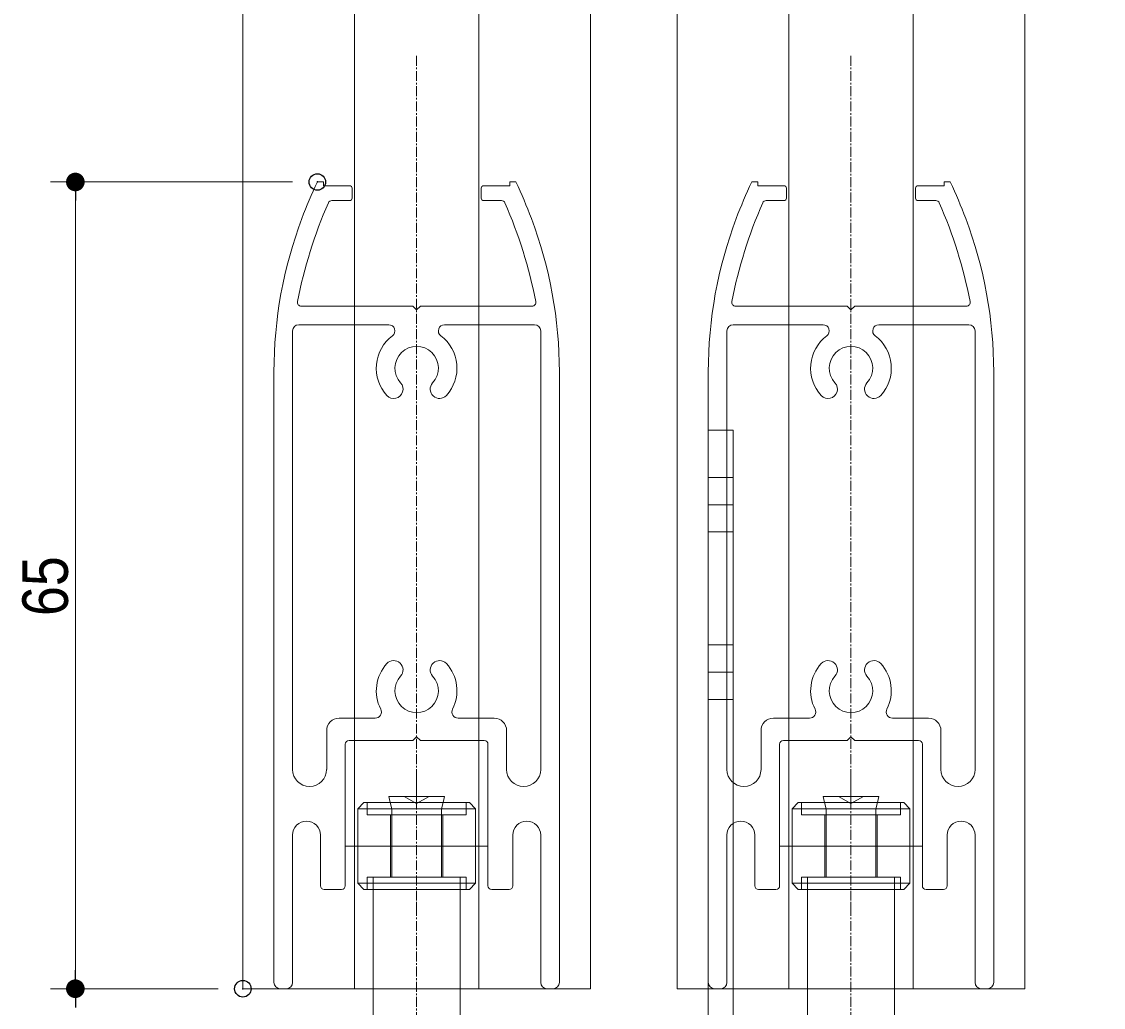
# Model space of a CAD drawing. Units: millimetres, scale not verified. Extents: x -4547 to 4547, y -2305 to 2305.
# Drawn here: x 246 to 899, y -1631 to -1036 of the extents above; entities that cross this region are included whole.
import ezdxf
from ezdxf.enums import TextEntityAlignment as Align

# ---------------------------------------------------------------- set-up
doc = ezdxf.new("R2010")
doc.units = ezdxf.units.MM
doc.header["$LTSCALE"] = 20
doc.header["$PDMODE"] = 32
doc.header["$PDSIZE"] = 10
doc.linetypes.add('USER4', pattern=[9.172222, 5.997222, -1.058333, 1.058333, -1.058333])
for name, color, linetype, lineweight in [('0-0_3一般', 7, 'Continuous', 15), ('0-1_2寸法-1', 7, 'Continuous', 15), ('0-2_0', 7, 'Continuous', 25)]:
    doc.layers.add(name, color=color, linetype=linetype, lineweight=lineweight)
doc.layers.add('0-3_Defpoints', color=7, linetype='Continuous')
doc.styles.add('ＭＳ Ｐゴシック', font='')
doc.styles.get('ＭＳ Ｐゴシック').set_extended_font_data('MS PGothic')

# ---------------------------------------------------------------- blocks, each defined once
blk = doc.blocks.new('グループ-37')
at = {"layer": '0-0_3一般', "linetype": 'USER4', "lineweight": 5}
for p, q in [((36497.6, -20697.1), (36497.6, -33143.2)), ((41747.6, -20697.1), (41747.6, -33143.2))]:
    blk.add_line(p, q, dxfattribs=at)
at = {"layer": '0-0_3一般', "lineweight": 5}
for p, q in [((35297.6, -22221.3), (35372.6, -22221.3)), ((35372.6, -22221.3), (35372.6, -22266.3)), ((42872.6, -22221.3), (42872.6, -22266.3)), ((42947.6, -22221.3), (42872.6, -22221.3)), ((35372.6, -22266.3), (35687.6, -22266.3)), ((35717.6, -22296.3), (35717.6, -22416.3)), ((37277.6, -22296.3), (37277.6, -22416.3)), ((40967.6, -22296.3), (40967.6, -22416.3)), ((42527.6, -22296.3), (42527.6, -22416.3)), ((42872.6, -22266.3), (42557.6, -22266.3)), ((35687.6, -22446.3), (35471.5, -22446.3)), ((37523.6, -22446.3), (37307.6, -22446.3)), ((40937.6, -22446.3), (40721.5, -22446.3)), ((42773.6, -22446.3), (42557.6, -22446.3)), ((35101.7, -23721.3), (36452.6, -23721.3)), ((40351.7, -23721.3), (41702.6, -23721.3)), ((41702.6, -23721.3), (41747.6, -23766.3)), ((41747.6, -23766.3), (41792.6, -23721.3)), ((41792.6, -23721.3), (43143.4, -23721.3)), ((34997.6, -24021.3), (34997.6, -29320)), ((35072.6, -23946.3), (36160.1, -23946.3)), ((36835.1, -23946.3), (37922.6, -23946.3)), ((37997.6, -24021.3), (37997.6, -29320)), ((40247.6, -24021.3), (40247.6, -29320)), ((40322.6, -23946.3), (41410.1, -23946.3)), ((42085.1, -23946.3), (43172.6, -23946.3)), ((43247.6, -24021.3), (43247.6, -29320)), ((34772.6, -24516), (34772.6, -31896.3)), ((38222.6, -24516), (38222.6, -31896.3)), ((40022.6, -24516), (40022.6, -31896.3)), ((43472.6, -24516), (43472.6, -31896.3)), ((35560.1, -28701.3), (35996.2, -28701.3)), ((36998.9, -28701.3), (37435.1, -28701.3)), ((40810.1, -28701.3), (41246.2, -28701.3)), ((42248.9, -28701.3), (42685.1, -28701.3)), ((35410.1, -29320), (35410.1, -28851.3)), ((37585.1, -28851.3), (37585.1, -29320)), ((40660.1, -29320), (40660.1, -28851.3)), ((42835.1, -28851.3), (42835.1, -29320)), ((35635.1, -30726.3), (35635.1, -29016.3)), ((35680.1, -28971.3), (36452.6, -28971.3)), ((36497.6, -28926.3), (36452.6, -28971.3)), ((36542.6, -28971.3), (36497.6, -28926.3)), ((36542.6, -28971.3), (37315.1, -28971.3)), ((37360.1, -30201.3), (37360.1, -29016.3)), ((40885.1, -30726.3), (40885.1, -29016.3)), ((40930.1, -28971.3), (41702.6, -28971.3)), ((41747.6, -28926.3), (41702.6, -28971.3)), ((41792.6, -28971.3), (41747.6, -28926.3)), ((41792.6, -28971.3), (42565.1, -28971.3)), ((42610.1, -30201.3), (42610.1, -29016.3)), ((34997.6, -30115), (34997.6, -31896.3)), ((35335.1, -30115), (35335.1, -30726.3)), ((37360.1, -30201.3), (37360.1, -30726.3)), ((37660.1, -30726.3), (37660.1, -30115)), ((37997.6, -30115), (37997.6, -30816.3)), ((40247.6, -30115), (40247.6, -31896.3)), ((40585.1, -30115), (40585.1, -30726.3)), ((42610.1, -30201.3), (42610.1, -30726.3)), ((42910.1, -30726.3), (42910.1, -30115)), ((43247.6, -30115), (43247.6, -30816.3)), ((35380.1, -30771.3), (35590.1, -30771.3)), ((37405.1, -30771.3), (37615.1, -30771.3)), ((37997.6, -31896.3), (37997.6, -30816.3)), ((40630.1, -30771.3), (40840.1, -30771.3)), ((42655.1, -30771.3), (42865.1, -30771.3)), ((43247.6, -31896.3), (43247.6, -30816.3)), ((34847.6, -31971.3), (34922.6, -31971.3)), ((38147.6, -31971.3), (38072.6, -31971.3)), ((40097.6, -31971.3), (40172.6, -31971.3)), ((43397.6, -31971.3), (43322.6, -31971.3))]:
    blk.add_line(p, q, dxfattribs=at)
for points in [[(37697.6, -22221.3), (37622.6, -22221.3), (37622.6, -22266.3), (37307.6, -22266.3)], [(40547.6, -22221.3), (40622.6, -22221.3), (40622.6, -22266.3), (40937.6, -22266.3)], [(36452.6, -23721.3), (36497.6, -23766.3), (36542.6, -23721.3), (37893.4, -23721.3)]]:
    blk.add_lwpolyline(points, dxfattribs=at)
for centre, radius, start, end in [((40724.3, -24780.6), 6000, 154.7505, 159.33677), ((32270.8, -24780.6), 6000, 20.66323, 25.2495), ((45974.3, -24780.6), 6000, 154.7505, 159.33677), ((37520.8, -24780.6), 6000, 20.66323, 25.2495), ((35687.6, -22296.3), 30, 0, 90), ((37307.6, -22296.3), 30, 90, 180), ((40937.6, -22296.3), 30, 0, 90), ((42557.6, -22296.3), 30, 90, 180), ((40724.3, -24780.6), 5775, 156.45056, 168.88762), ((35471.5, -22491.3), 45, 90, 156.45056), ((35687.6, -22416.3), 30, 270, 0), ((37307.6, -22416.3), 30, 180, 270), ((37523.6, -22491.3), 45, 23.54944, 90), ((32270.8, -24780.6), 5775, 11.11238, 23.54944), ((45974.3, -24780.6), 5775, 156.45056, 168.88762), ((40721.5, -22491.3), 45, 90, 156.45056), ((40937.6, -22416.3), 30, 270, 0), ((42557.6, -22416.3), 30, 180, 270), ((42773.6, -22491.3), 45, 23.54944, 90), ((37520.8, -24780.6), 5775, 11.11238, 23.54944), ((40022.6, -24516), 5250, 159.33677, 180), ((32972.6, -24516), 5250, 0, 20.66323), ((45272.6, -24516), 5250, 159.33677, 180), ((38222.6, -24516), 5250, 0, 20.66323), ((35101.7, -23676.3), 45, 168.88762, 270), ((37893.4, -23676.3), 45, 270, 11.11238), ((40351.7, -23676.3), 45, 168.88762, 270), ((43143.4, -23676.3), 45, 270, 11.11238), ((35072.6, -24021.3), 75, 90, 180), ((36160.1, -24021.3), 75, 306.8699, 90), ((36835.1, -24021.3), 75, 90, 233.1301), ((37922.6, -24021.3), 75, 0, 90), ((40322.6, -24021.3), 75, 90, 180), ((41410.1, -24021.3), 75, 306.8699, 90), ((42085.1, -24021.3), 75, 90, 233.1301), ((43172.6, -24021.3), 75, 0, 90), ((36497.6, -24471.3), 487.5, 126.8699, 222.5424), ((36497.6, -24471.3), 487.5, 317.4576, 53.1301), ((41747.6, -24471.3), 487.5, 126.8699, 222.5424), ((41747.6, -24471.3), 487.5, 317.4576, 53.1301), ((36497.6, -24471.3), 262.5, 317.4576, 222.5424), ((41747.6, -24471.3), 262.5, 317.4576, 222.5424), ((36221.3, -24724.8), 112.5, 222.5424, 42.5424), ((36773.8, -24724.8), 112.5, 137.4576, 317.4576), ((41471.3, -24724.8), 112.5, 222.5424, 42.5424), ((42023.8, -24724.8), 112.5, 137.4576, 317.4576), ((36497.6, -28371.3), 487.5, 137.4576, 206.95775), ((36221.3, -28117.7), 112.5, 317.4576, 137.4576), ((36773.8, -28117.7), 112.5, 42.5424, 222.5424), ((36497.6, -28371.3), 487.5, 333.04225, 42.5424), ((41747.6, -28371.3), 487.5, 137.4576, 206.95775), ((41471.3, -28117.7), 112.5, 317.4576, 137.4576), ((42023.8, -28117.7), 112.5, 42.5424, 222.5424), ((41747.6, -28371.3), 487.5, 333.04225, 42.5424), ((36497.6, -28371.3), 262.5, 137.4576, 42.5424), ((41747.6, -28371.3), 262.5, 137.4576, 42.5424), ((35996.2, -28626.3), 75, 270, 26.95775), ((36998.9, -28626.3), 75, 153.04225, 270), ((41246.2, -28626.3), 75, 270, 26.95775), ((42248.9, -28626.3), 75, 153.04225, 270), ((35560.1, -28851.3), 150, 90, 180), ((37435.1, -28851.3), 150, 0, 90), ((40810.1, -28851.3), 150, 90, 180), ((42685.1, -28851.3), 150, 0, 90), ((35680.1, -29016.3), 45, 90, 180), ((37315.1, -29016.3), 45, 0, 90), ((40930.1, -29016.3), 45, 90, 180), ((42565.1, -29016.3), 45, 0, 90), ((35203.8, -29320), 206.2, 180, 270), ((35203.8, -29320), 206.2, 270, 0), ((37791.3, -29320), 206.2, 180, 0), ((40453.8, -29320), 206.2, 180, 270), ((40453.8, -29320), 206.2, 270, 0), ((43041.3, -29320), 206.2, 180, 0), ((35166.3, -30115), 168.8, 90, 180), ((35166.3, -30115), 168.8, 0, 90), ((37828.8, -30115), 168.8, 0, 180), ((40416.3, -30115), 168.8, 90, 180), ((40416.3, -30115), 168.8, 0, 90), ((43078.8, -30115), 168.8, 0, 180), ((35380.1, -30726.3), 45, 180, 270), ((35590.1, -30726.3), 45, 270, 0), ((37405.1, -30726.3), 45, 180, 270), ((37615.1, -30726.3), 45, 270, 0), ((40630.1, -30726.3), 45, 180, 270), ((40840.1, -30726.3), 45, 270, 0), ((42655.1, -30726.3), 45, 180, 270), ((42865.1, -30726.3), 45, 270, 0), ((34847.6, -31896.3), 75, 180, 270), ((34922.6, -31896.3), 75, 270, 0), ((38072.6, -31896.3), 75, 180, 270), ((38147.6, -31896.3), 75, 270, 0), ((40097.6, -31896.3), 75, 180, 270), ((40172.6, -31896.3), 75, 270, 0), ((43322.6, -31896.3), 75, 180, 270), ((43397.6, -31896.3), 75, 270, 0)]:
    blk.add_arc(centre, radius, start, end, dxfattribs=at)
blk = doc.blocks.new('グループ-44')
at = {"layer": '0-0_3一般', "lineweight": 5}
for p, q in [((40022.6, -25221.3), (40322.6, -25221.3)), ((40022.6, -27816.3), (40022.6, -25221.3)), ((40322.6, -25221.3), (40322.6, -27816.3)), ((45572.5, -25221.3), (45572.5, -27816.3)), ((40022.6, -26451.3), (40022.6, -25791.3)), ((40322.6, -25791.3), (40022.6, -25791.3)), ((45572.5, -25791.3), (45272.5, -25791.3)), ((45272.5, -26451.3), (45272.5, -25791.3)), ((45572.5, -25791.3), (45572.5, -26451.3)), ((40322.6, -26121.3), (40022.6, -26121.3)), ((45572.5, -26121.3), (45272.5, -26121.3)), ((45572.5, -26451.3), (45272.5, -26451.3)), ((40322.6, -27816.3), (40022.6, -27816.3)), ((40022.6, -28476.3), (40022.6, -27816.3)), ((40322.6, -27816.3), (40322.6, -28476.3)), ((45272.5, -28476.3), (45272.5, -27816.3)), ((45572.5, -27816.3), (45272.5, -27816.3)), ((40322.6, -28146.3), (40022.6, -28146.3)), ((45572.5, -28146.3), (45272.5, -28146.3)), ((40322.6, -28476.3), (40022.6, -28476.3)), ((40022.6, -32496.3), (40022.6, -28476.3)), ((40322.6, -28476.3), (40322.6, -32496.3)), ((45272.5, -32496.3), (45272.5, -28476.3)), ((45572.5, -28476.3), (45572.5, -32496.3)), ((36497.6, -29421.3), (36497.6, -29732.9)), ((36497.6, -29496.3), (36497.6, -29571.3)), ((41747.5, -29732.9), (41747.5, -29421.3)), ((41747.5, -29571.3), (41747.5, -29496.3)), ((36178.8, -29721.3), (36160.1, -29646.3)), ((36647.6, -29646.3), (36347.6, -29646.3)), ((36835.1, -29646.3), (36647.6, -29646.3)), ((36816.3, -29721.3), (36835.1, -29646.3)), ((41597.5, -29646.3), (41410, -29646.3)), ((41410, -29646.3), (41428.8, -29721.3)), ((41897.5, -29646.3), (41597.5, -29646.3)), ((42085, -29646.3), (42066.3, -29721.3)), ((35785.1, -29796.3), (35860.1, -29721.3)), ((35785.1, -30696.3), (35785.1, -29796.3)), ((37210.1, -29796.3), (35785.1, -29796.3)), ((35860.1, -29721.3), (35897.6, -29721.3)), ((35897.6, -29721.3), (37097.6, -29721.3)), ((35897.6, -29871.3), (35897.6, -29721.3)), ((36197.6, -29796.3), (36178.8, -29721.3)), ((36197.6, -30621.3), (36197.6, -29796.3)), ((36797.6, -29796.3), (36816.3, -29721.3)), ((36797.6, -30621.3), (36797.6, -29796.3)), ((37097.6, -29721.3), (37135.1, -29721.3)), ((37097.6, -29871.3), (37097.6, -29721.3)), ((37210.1, -29796.3), (37135.1, -29721.3)), ((37210.1, -29796.3), (37210.1, -30696.3)), ((41110, -29721.3), (41035, -29796.3)), ((42460, -29796.3), (41035, -29796.3)), ((41035, -30696.3), (41035, -29796.3)), ((41110, -29721.3), (41147.5, -29721.3)), ((41147.5, -29721.3), (42347.5, -29721.3)), ((41147.5, -29721.3), (41147.5, -29871.3)), ((41428.8, -29721.3), (41447.5, -29796.3)), ((41447.5, -29796.3), (41447.5, -30621.3)), ((42066.3, -29721.3), (42047.5, -29796.3)), ((42047.5, -29796.3), (42047.5, -30621.3)), ((42347.5, -29721.3), (42385, -29721.3)), ((42347.5, -29721.3), (42347.5, -29871.3)), ((42385, -29721.3), (42460, -29796.3)), ((42460, -29796.3), (42460, -30696.3)), ((36182.6, -29871.3), (35897.6, -29871.3)), ((36812.6, -29871.3), (36812.6, -30621.3)), ((37097.6, -29871.3), (36812.6, -29871.3)), ((41432.5, -29871.3), (41147.5, -29871.3)), ((41432.5, -30621.3), (41432.5, -29871.3)), ((42347.5, -29871.3), (42062.5, -29871.3)), ((37360.1, -30246.3), (35635.1, -30246.3)), ((42610, -30246.3), (40885, -30246.3)), ((35785.1, -30696.3), (35860.1, -30771.3)), ((35785.1, -30696.3), (37210.1, -30696.3)), ((35897.6, -30621.3), (35897.6, -30771.3)), ((36182.6, -30621.3), (35897.6, -30621.3)), ((35972.6, -30621.3), (36197.6, -30621.3)), ((35972.6, -30621.3), (35972.6, -30771.3)), ((36812.6, -30621.3), (36182.6, -30621.3)), ((37097.6, -30621.3), (36812.6, -30621.3)), ((37022.6, -30621.3), (37022.6, -30771.3)), ((37097.6, -30621.3), (37097.6, -30771.3)), ((37210.1, -30696.3), (37135.1, -30771.3)), ((41035, -30696.3), (42460, -30696.3)), ((41110, -30771.3), (41035, -30696.3)), ((41432.5, -30621.3), (41147.5, -30621.3)), ((41147.5, -30771.3), (41147.5, -30621.3)), ((41222.5, -30771.3), (41222.5, -30621.3)), ((42062.5, -30621.3), (41432.5, -30621.3)), ((42047.5, -30621.3), (42272.5, -30621.3)), ((42347.5, -30621.3), (42062.5, -30621.3)), ((42272.5, -30771.3), (42272.5, -30621.3)), ((42347.5, -30771.3), (42347.5, -30621.3)), ((42385, -30771.3), (42460, -30696.3)), ((35897.6, -30771.3), (35860.1, -30771.3)), ((37097.6, -30771.3), (35897.6, -30771.3)), ((35972.6, -30771.3), (35972.6, -32571.3)), ((37022.6, -30771.3), (37022.6, -32571.3)), ((37135.1, -30771.3), (37097.6, -30771.3)), ((41147.5, -30771.3), (41110, -30771.3)), ((42347.5, -30771.3), (41147.5, -30771.3)), ((41222.5, -32571.3), (41222.5, -30771.3)), ((42272.5, -32571.3), (42272.5, -30771.3)), ((42385, -30771.3), (42347.5, -30771.3)), ((36497.6, -30921.3), (36497.6, -30996.3)), ((41747.5, -30996.3), (41747.5, -30921.3)), ((35522.6, -32871.3), (35522.6, -32571.3)), ((35522.6, -32571.3), (36122.6, -32571.3)), ((37022.6, -32571.3), (35972.6, -32571.3)), ((36122.6, -32571.3), (36122.6, -32871.3)), ((36122.6, -32871.3), (36122.6, -32571.3)), ((36122.6, -32571.3), (36872.6, -32571.3)), ((36497.6, -32871.3), (36497.6, -32571.3)), ((36872.6, -32871.3), (36872.6, -32571.3)), ((36872.6, -32571.3), (39947.6, -32571.3)), ((36872.6, -32871.3), (36872.6, -32571.3)), ((40772.5, -32571.3), (41372.5, -32571.3)), ((42272.5, -32571.3), (41222.5, -32571.3)), ((41372.5, -32571.3), (41372.5, -32871.3)), ((41372.5, -32571.3), (42122.5, -32571.3)), ((41747.5, -32871.3), (41747.5, -32571.3)), ((42122.5, -32871.3), (42122.5, -32571.3)), ((42122.5, -32871.3), (42122.5, -32571.3)), ((42122.5, -32571.3), (45197.5, -32571.3)), ((36122.6, -32871.3), (35522.6, -32871.3)), ((36122.6, -32871.3), (36085.1, -33021.3)), ((36872.6, -32871.3), (36122.6, -32871.3)), ((39947.6, -32871.3), (36872.6, -32871.3)), ((42160, -33021.3), (42122.5, -32871.3)), ((45197.5, -32871.3), (42122.5, -32871.3))]:
    blk.add_line(p, q, dxfattribs=at)
for points in [[(45272.5, -27816.3), (45272.5, -25221.3), (45572.5, -25221.3)], [(40322.6, -25791.3), (40322.6, -26451.3), (40022.6, -26451.3)], [(45572.5, -27816.3), (45572.5, -28476.3), (45272.5, -28476.3)], [(36647.6, -29646.3), (36497.6, -29732.9), (36347.6, -29646.3), (36160.1, -29646.3)], [(42085, -29646.3), (41897.5, -29646.3), (41747.5, -29732.9), (41597.5, -29646.3)], [(36812.6, -29871.3), (36182.6, -29871.3), (36182.6, -30621.3)], [(42062.5, -30621.3), (42062.5, -29871.3), (41432.5, -29871.3)], [(36197.6, -30621.3), (36797.6, -30621.3), (37022.6, -30621.3)], [(41222.5, -30621.3), (41447.5, -30621.3), (42047.5, -30621.3)], [(41372.5, -32871.3), (40772.5, -32871.3), (40772.5, -32571.3)], [(42122.5, -32871.3), (41372.5, -32871.3), (41372.5, -32571.3)], [(36085.1, -33021.3), (36910.1, -33021.3), (36872.6, -32871.3)], [(36722.6, -33021.3), (36497.6, -32891.4), (36272.6, -33021.3)], [(41372.5, -32871.3), (41335, -33021.3), (42160, -33021.3)], [(41972.5, -33021.3), (41747.5, -32891.4), (41522.5, -33021.3)]]:
    blk.add_lwpolyline(points, dxfattribs=at)
for centre, radius in [((39947.6, -32496.3), 75), ((39947.6, -32496.3), 375), ((45197.5, -32496.3), 375), ((45197.5, -32496.3), 75)]:
    blk.add_arc(centre, radius, 270, 0, dxfattribs=at)
blk = doc.blocks.new('グループ-45')
at = {"layer": '0-0_3一般', "lineweight": 5}
for p, q in [((34397.6, -31971.3), (34397.6, 7044)), ((37247.6, 7044), (37247.6, -31971.3)), ((38597.6, 7044), (38597.6, -31971.3)), ((39647.6, -31971.3), (39647.6, 7044)), ((42497.6, 7044), (42497.6, -31971.3)), ((35747.6, -31971.3), (34397.6, -31971.3)), ((37247.6, -31971.3), (35747.6, -31971.3)), ((38597.6, -31971.3), (37247.6, -31971.3)), ((43847.6, -31971.3), (42497.6, -31971.3))]:
    blk.add_line(p, q, dxfattribs=at)
for points in [[(35747.6, -31971.3), (35747.6, 7044), (37247.6, 7044), (38597.6, 7044)], [(40997.6, -31971.3), (40997.6, 7044), (42497.6, 7044), (43847.6, 7044), (43847.6, -31971.3)], [(42497.6, -31971.3), (40997.6, -31971.3), (39647.6, -31971.3)]]:
    blk.add_lwpolyline(points, dxfattribs=at)
blk = doc.blocks.new('グループ-52')
at = {"layer": '0-0_3一般'}
for name in ['グループ-37', 'グループ-45', 'グループ-44']:
    blk.add_blockref(name, (0, 0), dxfattribs=at)
blk = doc.blocks.new('_Dot')
at = {"layer": '0-2_0'}
blk.add_line((-10, 0), (-20, 0), dxfattribs=at)
for points in [[(0, 0), (-10, 0), (-9.92, 1.25)], [(0, 0), (-9.92, -1.25), (-10, 0)], [(0, 0), (-9.92, 1.25), (-9.69, 2.49)], [(0, 0), (-9.69, -2.49), (-9.92, -1.25)], [(0, 0), (-9.69, 2.49), (-9.3, 3.68)], [(0, 0), (-9.3, -3.68), (-9.69, -2.49)], [(0, 0), (-9.3, 3.68), (-8.76, 4.82)], [(0, 0), (-8.76, -4.82), (-9.3, -3.68)], [(0, 0), (-8.76, 4.82), (-8.09, 5.88)], [(0, 0), (-8.09, -5.88), (-8.76, -4.82)], [(0, 0), (-8.09, 5.88), (-7.29, 6.85)], [(0, 0), (-7.29, -6.85), (-8.09, -5.88)], [(0, 0), (-7.29, 6.85), (-6.37, 7.71)], [(0, 0), (-6.37, -7.71), (-7.29, -6.85)], [(0, 0), (-6.37, 7.71), (-5.36, 8.44)], [(0, 0), (-5.36, -8.44), (-6.37, -7.71)], [(0, 0), (-5.36, 8.44), (-4.26, 9.05)], [(0, 0), (-4.26, -9.05), (-5.36, -8.44)], [(0, 0), (-4.26, 9.05), (-3.09, 9.51)], [(0, 0), (-3.09, -9.51), (-4.26, -9.05)], [(0, 0), (-3.09, 9.51), (-1.87, 9.82)], [(0, 0), (-1.87, -9.82), (-3.09, -9.51)], [(0, 0), (-1.87, 9.82), (-0.63, 9.98)], [(0, 0), (-0.63, -9.98), (-1.87, -9.82)], [(0, 0), (-0.63, 9.98), (0.63, 9.98)], [(0, 0), (0.63, -9.98), (-0.63, -9.98)], [(0, 0), (0.63, 9.98), (1.87, 9.82)], [(0, 0), (1.87, 9.82), (3.09, 9.51)], [(0, 0), (3.09, 9.51), (4.26, 9.05)], [(0, 0), (4.26, 9.05), (5.36, 8.44)], [(0, 0), (5.36, 8.44), (6.37, 7.71)], [(0, 0), (6.37, 7.71), (7.29, 6.85)], [(0, 0), (7.29, 6.85), (8.09, 5.88)], [(0, 0), (8.09, 5.88), (8.76, 4.82)], [(0, 0), (8.76, 4.82), (9.3, 3.68)], [(0, 0), (9.3, 3.68), (9.69, 2.49)], [(0, 0), (9.69, 2.49), (9.92, 1.25)], [(0, 0), (9.92, 1.25), (10, 0)], [(0, 0), (1.87, -9.82), (0.63, -9.98)], [(0, 0), (3.09, -9.51), (1.87, -9.82)], [(0, 0), (4.26, -9.05), (3.09, -9.51)], [(0, 0), (5.36, -8.44), (4.26, -9.05)], [(0, 0), (6.37, -7.71), (5.36, -8.44)], [(0, 0), (7.29, -6.85), (6.37, -7.71)], [(0, 0), (8.09, -5.88), (7.29, -6.85)], [(0, 0), (8.76, -4.82), (8.09, -5.88)], [(0, 0), (9.3, -3.68), (8.76, -4.82)], [(0, 0), (9.69, -2.49), (9.3, -3.68)], [(0, 0), (9.92, -1.25), (9.69, -2.49)], [(0, 0), (10, 0), (9.92, -1.25)]]:
    blk.add_solid(points, dxfattribs=at)

msp = doc.modelspace()

# ---------------------------------------------------------------- linework, layer by layer
at = {"layer": '0-1_2寸法-1'}
for p, q in [((409.25, -1132.45), (263, -1132.45)), ((278, -1608.7), (278, -1143.71)), ((364.25, -1619.95), (263, -1619.95)), ((364.25, -1619.95), (263, -1619.95))]:
    msp.add_line(p, q, dxfattribs=at)
at = {"layer": '0-3_Defpoints'}
for p in [(278, -1132.45), (424.25, -1132.45), (278, -1619.95), (379.25, -1619.95)]:
    msp.add_point(p, dxfattribs=at)

# ---------------------------------------------------------------- block references
at = {"layer": '0-0_3一般', "xscale": 0.05, "yscale": 0.05}
msp.add_blockref('グループ-52', (-1340.62, -21.39), dxfattribs=at)
at = {"layer": '0-1_2寸法-1', "xscale": 0.5627563, "yscale": 0.5627563}
for p, rotation in [((278, -1132.45), 90), ((278, -1619.95), 270), ((278, -1619.95), 90)]:
    msp.add_blockref('_Dot', p, dxfattribs=dict(at, rotation=rotation))

# ---------------------------------------------------------------- texts
at = {"layer": '0-1_2寸法-1', "style": 'ＭＳ Ｐゴシック', "width": 0.9}
msp.add_text('65', height=27.57, rotation=90, dxfattribs=at).set_placement((281.79, -1394.72), align=Align.BOTTOM_LEFT)

doc.saveas('drawing.dxf')
